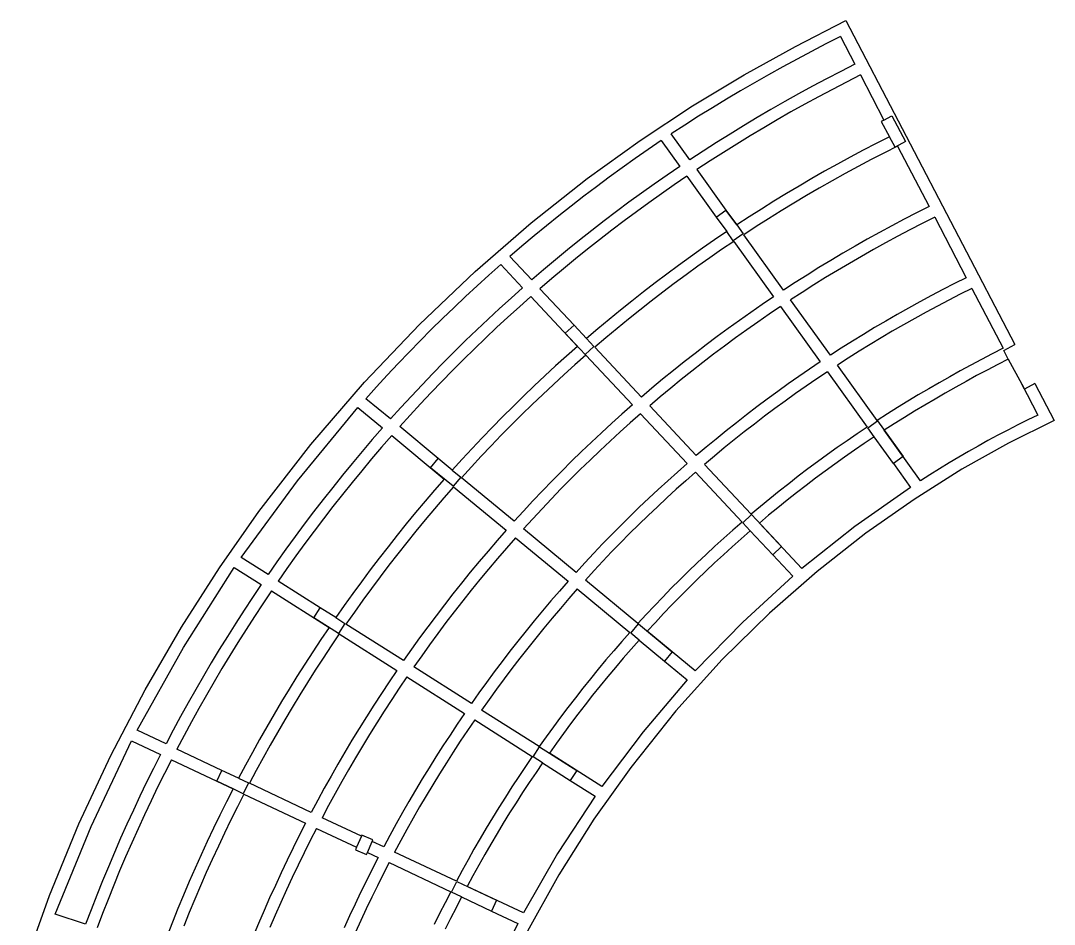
# Model space of a CAD drawing. Extents: x -27280 to 27280, y -16671 to 16671.
# Drawn here: x 352 to 3444, y 13966 to 16671 of the extents above; entities that cross this region are included whole.
import ezdxf

# ---------------------------------------------------------------- set-up
doc = ezdxf.new("R2010")
doc.units = 0
doc.header["$MEASUREMENT"] = 0
doc.layers.get('0').update_dxf_attribs({"linetype": 'CONTINUOUS'})

msp = doc.modelspace()

# ---------------------------------------------------------------- linework, layer by layer
for p, q in [((2669.2, 16594.5), (2819.9, 16671.4)), ((2819.9, 16671.4), (3325.3, 15701.7)), ((2804.3, 16623.5), (2760.8, 16601.6)), ((2804.3, 16623.5), (2847.4, 16540.7)), ((2516.3, 16509.7), (2669.2, 16594.5)), ((2717.5, 16579.3), (2674.4, 16556.5)), ((2760.8, 16601.6), (2717.5, 16579.3)), ((2674.4, 16556.5), (2631.6, 16533.3)), ((2631.6, 16533.3), (2589, 16509.7)), ((2805, 16519.2), (2762.8, 16497.3)), ((2847.4, 16540.7), (2805, 16519.2)), ((2361.4, 16416.1), (2516.3, 16509.7)), ((2546.7, 16485.6), (2504.6, 16461.1)), ((2589, 16509.7), (2546.7, 16485.6)), ((2762.8, 16497.3), (2720.8, 16474.9)), ((2822, 16487.5), (2780.2, 16465.7)), ((2864.1, 16508.8), (2822, 16487.5)), ((2864.1, 16508.8), (2934.3, 16374)), ((2504.6, 16461.1), (2462.8, 16436.2)), ((2679, 16452.1), (2637.5, 16428.9)), ((2720.8, 16474.9), (2679, 16452.1)), ((2780.2, 16465.7), (2738.5, 16443.6)), ((2462.8, 16436.2), (2421.2, 16410.9)), ((2637.5, 16428.9), (2596.2, 16405.3)), ((2697.2, 16421), (2656, 16398)), ((2738.5, 16443.6), (2697.2, 16421)), ((2204.7, 16312.7), (2361.4, 16416.1)), ((2421.2, 16410.9), (2379.9, 16385.1)), ((2596.2, 16405.3), (2555.1, 16381.2)), ((2656, 16398), (2615.1, 16374.6)), ((2338.8, 16358.9), (2298, 16332.3)), ((2379.9, 16385.1), (2338.8, 16358.9)), ((2555.1, 16381.2), (2514.3, 16356.8)), ((2615.1, 16374.6), (2574.4, 16350.8)), ((2934.3, 16374), (2926, 16369.6)), ((2926, 16369.6), (2950.5, 16323.9)), ((2934.3, 16374), (2957.8, 16386.6)), ((2957.8, 16386.6), (2999, 16309.5)), ((2353.7, 16254.8), (2298, 16332.3)), ((2473.8, 16331.9), (2433.5, 16306.6)), ((2514.3, 16356.8), (2473.8, 16331.9)), ((2574.4, 16350.8), (2533.9, 16326.6)), ((2046.8, 16198.8), (2204.7, 16312.7)), ((2268.1, 16312.3), (2228.7, 16285.5)), ((2268.1, 16312.3), (2323.7, 16234.8)), ((2433.5, 16306.6), (2393.4, 16280.9)), ((2493.7, 16301.9), (2453.8, 16276.9)), ((2533.9, 16326.6), (2493.7, 16301.9)), ((2911.3, 16304), (2872.2, 16283.6)), ((2950.5, 16323.9), (2911.3, 16304)), ((2975, 16295.9), (2935.5, 16275.9)), ((2967.3, 16292.5), (2950.5, 16323.9)), ((2999, 16309.5), (2967.3, 16292.5)), ((2975, 16295.9), (3069.4, 16114.8)), ((2228.7, 16285.5), (2189.7, 16258.3)), ((2393.4, 16280.9), (2353.7, 16254.8)), ((2453.8, 16276.9), (2414.1, 16251.4)), ((2872.2, 16283.6), (2833.4, 16262.9)), ((2935.5, 16275.9), (2896.1, 16255.6)), ((2189.7, 16258.3), (2150.9, 16230.8)), ((2323.7, 16234.8), (2285.3, 16208.6)), ((2414.1, 16251.4), (2374.7, 16225.6)), ((2794.8, 16241.9), (2756.4, 16220.4)), ((2833.4, 16262.9), (2794.8, 16241.9)), ((2857, 16234.8), (2818.1, 16213.6)), ((2896.1, 16255.6), (2857, 16234.8)), ((2150.9, 16230.8), (2112.4, 16202.8)), ((2285.3, 16208.6), (2247.1, 16181.9)), ((2344.7, 16205.5), (2306.6, 16179.5)), ((2344.7, 16205.5), (2432.4, 16083.4)), ((2374.7, 16225.6), (2461.7, 16104.4)), ((2756.4, 16220.4), (2718.2, 16198.6)), ((2818.1, 16213.6), (2779.4, 16192.1)), ((1878.7, 16066.1), (2046.8, 16198.8)), ((2074.2, 16174.4), (2036.3, 16145.7)), ((2112.4, 16202.8), (2074.2, 16174.4)), ((2247.1, 16181.9), (2209.2, 16155)), ((2306.6, 16179.5), (2268.7, 16153.1)), ((2680.2, 16176.4), (2642.5, 16153.8)), ((2718.2, 16198.6), (2680.2, 16176.4)), ((2779.4, 16192.1), (2740.9, 16170.1)), ((2036.3, 16145.7), (1998.7, 16116.5)), ((2209.2, 16155), (2171.5, 16127.6)), ((2268.7, 16153.1), (2231.1, 16126.4)), ((2642.5, 16153.8), (2604.9, 16130.8)), ((2702.6, 16147.8), (2664.6, 16125.1)), ((2740.9, 16170.1), (2702.6, 16147.8)), ((1998.7, 16116.5), (1961.4, 16087)), ((2171.5, 16127.6), (2134.1, 16099.8)), ((2231.1, 16126.4), (2193.8, 16099.3)), ((2604.9, 16130.8), (2567.6, 16107.5)), ((2664.6, 16125.1), (2626.8, 16102)), ((3069.4, 16114.8), (3032, 16096)), ((1961.4, 16087), (1924.4, 16057.1)), ((2134.1, 16099.8), (2097, 16071.7)), ((2193.8, 16099.3), (2156.7, 16071.7)), ((2432.4, 16083.4), (2461.7, 16104.4)), ((2432.4, 16083.4), (2463.8, 16039.8)), ((2461.7, 16104.4), (2493.7, 16059.7)), ((2461.7, 16104.4), (2461.7, 16104.4)), ((2493.7, 16059.7), (2461.7, 16104.4)), ((2530.6, 16083.8), (2493.7, 16059.7)), ((2567.6, 16107.5), (2530.6, 16083.8)), ((2626.8, 16102), (2589.2, 16078.5)), ((3032, 16096), (2994.8, 16076.8)), ((3086, 16082.9), (3049, 16064.3)), ((3086, 16082.9), (3180.4, 15901.8)), ((1711, 15920.7), (1878.7, 16066.1)), ((1924.4, 16057.1), (1887.7, 16026.8)), ((2097, 16071.7), (2060.2, 16043.2)), ((2156.7, 16071.7), (2119.9, 16043.9)), ((2493.7, 16059.7), (2512.7, 16033.3)), ((2551.8, 16054.7), (2514.7, 16030.5)), ((2589.2, 16078.5), (2551.8, 16054.7)), ((2957.7, 16057.2), (2920.9, 16037.3)), ((2994.8, 16076.8), (2957.7, 16057.2)), ((3049, 16064.3), (3012.1, 16045.3)), ((1887.7, 16026.8), (1851.3, 15996.2)), ((2060.2, 16043.2), (2023.7, 16014.4)), ((2119.9, 16043.9), (2083.4, 16015.6)), ((2463.8, 16039.8), (2427.4, 16015)), ((2483.5, 16012.3), (2463.8, 16039.8)), ((2512.7, 16033.3), (2483.5, 16012.3)), ((2633.8, 15864.6), (2514.7, 16030.5)), ((2920.9, 16037.3), (2884.3, 16017)), ((2975.5, 16025.9), (2939, 16006.2)), ((3012.1, 16045.3), (2975.5, 16025.9)), ((1851.3, 15996.2), (1815.2, 15965.1)), ((2023.7, 16014.4), (1987.5, 15985.2)), ((2047.2, 15987), (2011.2, 15958.1)), ((2083.4, 16015.6), (2047.2, 15987)), ((2391.3, 15990), (2355.5, 15964.5)), ((2427.4, 16015), (2391.3, 15990)), ((2484.8, 16010.5), (2448.7, 15986)), ((2484.8, 16010.5), (2603.8, 15844.7)), ((2847.8, 15996.3), (2811.6, 15975.2)), ((2884.3, 16017), (2847.8, 15996.3)), ((2939, 16006.2), (2902.8, 15986.1)), ((1880.6, 15895.3), (1815.2, 15965.1)), ((1987.5, 15985.2), (1951.5, 15955.6)), ((2011.2, 15958.1), (1975.6, 15928.7)), ((2355.5, 15964.5), (2319.9, 15938.7)), ((2412.9, 15961.2), (2377.4, 15936)), ((2448.7, 15986), (2412.9, 15961.2)), ((2811.6, 15975.2), (2775.6, 15953.8)), ((2866.7, 15965.6), (2830.9, 15944.8)), ((2902.8, 15986.1), (2866.7, 15965.6)), ((1788.1, 15941.4), (1752.7, 15909.8)), ((1788.1, 15941.4), (1853.4, 15871.6)), ((1915.9, 15925.6), (1880.6, 15895.3)), ((1951.5, 15955.6), (1915.9, 15925.6)), ((1975.6, 15928.7), (1940.2, 15899.1)), ((2319.9, 15938.7), (2284.5, 15912.6)), ((2377.4, 15936), (2342.1, 15910.4)), ((2739.8, 15932.1), (2704.3, 15909.9)), ((2775.6, 15953.8), (2739.8, 15932.1)), ((2830.9, 15944.8), (2795.2, 15923.6)), ((1544.7, 15762), (1711, 15920.7)), ((1752.7, 15909.8), (1717.6, 15877.8)), ((1940.2, 15899.1), (1905.2, 15869)), ((2284.5, 15912.6), (2249.4, 15886.1)), ((2342.1, 15910.4), (2307.1, 15884.5)), ((2704.3, 15909.9), (2668.9, 15887.5)), ((2759.8, 15902.1), (2724.6, 15880.2)), ((2795.2, 15923.6), (2759.8, 15902.1)), ((3180.4, 15901.8), (3145.5, 15884.3)), ((1717.6, 15877.8), (1682.7, 15845.5)), ((1853.4, 15871.6), (1818.7, 15840.8)), ((2007, 15760.2), (1905.2, 15869)), ((2249.4, 15886.1), (2214.6, 15859.3)), ((2307.1, 15884.5), (2272.3, 15858.3)), ((2668.9, 15887.5), (2633.8, 15864.6)), ((2724.6, 15880.2), (2689.6, 15858)), ((3110.8, 15866.5), (3076.2, 15848.3)), ((3145.5, 15884.3), (3110.8, 15866.5)), ((3197.3, 15869.4), (3162.7, 15852.2)), ((3197.3, 15869.4), (3290.5, 15690.6)), ((1682.7, 15845.5), (1648.2, 15812.9)), ((1818.7, 15840.8), (1784.3, 15809.5)), ((1878, 15845.4), (1843.6, 15814.7)), ((1878, 15845.4), (2017.5, 15696.3)), ((2180.1, 15832.1), (2145.8, 15804.6)), ((2214.6, 15859.3), (2180.1, 15832.1)), ((2272.3, 15858.3), (2237.8, 15831.7)), ((2603.8, 15844.7), (2569.6, 15821.5)), ((2689.6, 15858), (2654.8, 15835.4)), ((2773.9, 15669.5), (2654.8, 15835.4)), ((3076.2, 15848.3), (3041.8, 15829.8)), ((3128.3, 15834.6), (3094.2, 15816.7)), ((3162.7, 15852.2), (3128.3, 15834.6)), ((1648.2, 15812.9), (1614.1, 15779.9)), ((1784.3, 15809.5), (1750.1, 15778)), ((1843.6, 15814.7), (1809.4, 15783.8)), ((2145.8, 15804.6), (2111.8, 15776.7)), ((2203.5, 15804.8), (2169.6, 15777.5)), ((2237.8, 15831.7), (2203.5, 15804.8)), ((2569.6, 15821.5), (2535.6, 15798)), ((2624.8, 15815.4), (2590.9, 15792.5)), ((2624.8, 15815.4), (2743.9, 15649.6)), ((3007.7, 15811), (2973.7, 15791.8)), ((3041.8, 15829.8), (3007.7, 15811)), ((3094.2, 15816.7), (3060.1, 15798.4)), ((1614.1, 15779.9), (1580.2, 15746.6)), ((1750.1, 15778), (1716.4, 15746.1)), ((1809.4, 15783.8), (1775.6, 15752.5)), ((2111.8, 15776.7), (2078.1, 15748.5)), ((2169.6, 15777.5), (2135.9, 15749.9)), ((2501.8, 15774.1), (2468.2, 15749.9)), ((2535.6, 15798), (2501.8, 15774.1)), ((2590.9, 15792.5), (2557.2, 15769.2)), ((2939.9, 15772.2), (2906.3, 15752.4)), ((2973.7, 15791.8), (2939.9, 15772.2)), ((3026.3, 15779.8), (2992.7, 15760.9)), ((3060.1, 15798.4), (3026.3, 15779.8)), ((1380.7, 15589.5), (1544.7, 15762)), ((1580.2, 15746.6), (1546.7, 15712.9)), ((1716.4, 15746.1), (1682.9, 15713.8)), ((1775.6, 15752.5), (1742.1, 15720.8)), ((1980.8, 15735.6), (2007, 15760.2)), ((2007, 15760.2), (2007, 15760.2)), ((2044.7, 15720), (2007, 15760.2)), ((2078.1, 15748.5), (2044.7, 15720)), ((2135.9, 15749.9), (2102.4, 15721.9)), ((2468.2, 15749.9), (2434.9, 15725.4)), ((2523.7, 15745.5), (2490.5, 15721.6)), ((2557.2, 15769.2), (2523.7, 15745.5)), ((2906.3, 15752.4), (2872.9, 15732.1)), ((2959.2, 15741.6), (2926, 15722)), ((2992.7, 15760.9), (2959.2, 15741.6)), ((1546.7, 15712.9), (1513.6, 15678.9)), ((1682.9, 15713.8), (1649.7, 15681.2)), ((1742.1, 15720.8), (1708.9, 15688.9)), ((2040.5, 15671.7), (1980.8, 15735.6)), ((2044.7, 15720), (2066.8, 15696.3)), ((2102.4, 15721.9), (2069.3, 15693.7)), ((2434.9, 15725.4), (2401.9, 15700.5)), ((2490.5, 15721.6), (2457.5, 15697.3)), ((2839.7, 15711.6), (2806.7, 15690.7)), ((2872.9, 15732.1), (2839.7, 15711.6)), ((2926, 15722), (2892.9, 15702)), ((1513.6, 15678.9), (1480.8, 15644.6)), ((1649.7, 15681.2), (1616.9, 15648.3)), ((1708.9, 15688.9), (1676, 15656.5)), ((2017.5, 15696.3), (1984.6, 15667.2)), ((2066.8, 15696.3), (2040.5, 15671.7)), ((2208.8, 15544.6), (2069.3, 15693.7)), ((2401.9, 15700.5), (2369, 15675.3)), ((2457.5, 15697.3), (2424.7, 15672.7)), ((2806.7, 15690.7), (2773.9, 15669.5)), ((2860, 15681.8), (2827.4, 15661.2)), ((2892.9, 15702), (2860, 15681.8)), ((3290.5, 15690.6), (3258.2, 15674.1)), ((3292.4, 15684.2), (3325.3, 15701.7)), ((3306.3, 15658.3), (3292.4, 15684.2)), ((1616.9, 15648.3), (1584.4, 15615.1)), ((1676, 15656.5), (1643.4, 15623.9)), ((1984.6, 15667.2), (1952, 15637.7)), ((2042.1, 15670), (2009.5, 15641.2)), ((2042.1, 15670), (2181.6, 15521)), ((2336.5, 15649.8), (2304.2, 15624)), ((2369, 15675.3), (2336.5, 15649.8)), ((2392.2, 15647.7), (2359.9, 15622.5)), ((2424.7, 15672.7), (2392.2, 15647.7)), ((2743.9, 15649.6), (2711.7, 15628)), ((2827.4, 15661.2), (2795, 15640.2)), ((3226.2, 15657.3), (3194.2, 15640.3)), ((3258.2, 15674.1), (3226.2, 15657.3)), ((3306.3, 15658.3), (3274.5, 15642)), ((3306.3, 15658.3), (3346.5, 15583.1)), ((1480.8, 15644.6), (1448.3, 15610)), ((1643.4, 15623.9), (1611.2, 15591)), ((1952, 15637.7), (1919.7, 15608)), ((2009.5, 15641.2), (1977.2, 15612)), ((2304.2, 15624), (2272.1, 15597.8)), ((2359.9, 15622.5), (2327.9, 15596.9)), ((2711.7, 15628), (2679.8, 15606)), ((2764.9, 15620.4), (2733.1, 15598.9)), ((2764.9, 15620.4), (2884, 15454.6)), ((2914.1, 15474.3), (2795, 15640.2)), ((3162.5, 15623), (3130.9, 15605.4)), ((3194.2, 15640.3), (3162.5, 15623)), ((3242.9, 15625.5), (3211.4, 15608.7)), ((3274.5, 15642), (3242.9, 15625.5)), ((1220.2, 15402.9), (1380.7, 15589.5)), ((1448.3, 15610), (1416.1, 15575)), ((1584.4, 15615.1), (1552.3, 15581.5)), ((1611.2, 15591), (1579.3, 15557.7)), ((1919.7, 15608), (1887.7, 15577.9)), ((1977.2, 15612), (1945.2, 15582.5)), ((2272.1, 15597.8), (2240.3, 15571.4)), ((2327.9, 15596.9), (2296.2, 15571)), ((2679.8, 15606), (2648.1, 15583.7)), ((2733.1, 15598.9), (2701.4, 15577.2)), ((3099.4, 15587.5), (3068.1, 15569.3)), ((3130.9, 15605.4), (3099.4, 15587.5)), ((3180.1, 15591.6), (3148.9, 15574.3)), ((3211.4, 15608.7), (3180.1, 15591.6)), ((3386, 15585.1), (3354.4, 15568.2)), ((3386, 15585.1), (3443.9, 15474.1)), ((1416.1, 15575), (1384.3, 15539.7)), ((1552.3, 15581.5), (1520.5, 15547.6)), ((1579.3, 15557.7), (1547.7, 15524.1)), ((1887.7, 15577.9), (1856.1, 15547.4)), ((1945.2, 15582.5), (1913.5, 15552.6)), ((2240.3, 15571.4), (2208.8, 15544.6)), ((2296.2, 15571), (2264.7, 15544.8)), ((2616.6, 15561), (2585.3, 15538.1)), ((2648.1, 15583.7), (2616.6, 15561)), ((2670, 15555.1), (2638.8, 15532.7)), ((2701.4, 15577.2), (2670, 15555.1)), ((3068.1, 15569.3), (3037, 15550.9)), ((3117.8, 15556.6), (3087, 15538.7)), ((3148.9, 15574.3), (3117.8, 15556.6)), ((3354.4, 15568.2), (3346.5, 15583.1)), ((3346.5, 15583.1), (3394.6, 15490.8)), ((1457.8, 15478.9), (1384.3, 15539.7)), ((1520.5, 15547.6), (1489, 15513.4)), ((1547.7, 15524.1), (1516.5, 15490.2)), ((1856.1, 15547.4), (1824.7, 15516.7)), ((1913.5, 15552.6), (1882, 15522.5)), ((2264.7, 15544.8), (2233.4, 15518.3)), ((2585.3, 15538.1), (2554.3, 15514.9)), ((2638.8, 15532.7), (2607.9, 15510)), ((3006, 15532.1), (2975.2, 15513.1)), ((3037, 15550.9), (3006, 15532.1)), ((3087, 15538.7), (3056.3, 15520.5)), ((1179.4, 15293.9), (1360.5, 15512.8)), ((1360.5, 15512.8), (1434, 15452)), ((1489, 15513.4), (1457.8, 15478.9)), ((1824.7, 15516.7), (1793.6, 15485.7)), ((1850.9, 15492), (1820.1, 15461.3)), ((1882, 15522.5), (1850.9, 15492)), ((2150.5, 15493.6), (2119.8, 15465.9)), ((2181.6, 15521), (2150.5, 15493.6)), ((2206.2, 15494.7), (2175.4, 15467.6)), ((2206.2, 15494.7), (2345.7, 15345.7)), ((2372.9, 15369.2), (2233.4, 15518.3)), ((2554.3, 15514.9), (2523.5, 15491.3)), ((2607.9, 15510), (2577.1, 15487.1)), ((2944.5, 15493.9), (2914.1, 15474.3)), ((2975.2, 15513.1), (2944.5, 15493.9)), ((3025.7, 15502.1), (2995.3, 15483.3)), ((3056.3, 15520.5), (3025.7, 15502.1)), ((1516.5, 15490.2), (1485.6, 15456)), ((1793.6, 15485.7), (1762.8, 15454.3)), ((1820.1, 15461.3), (1789.6, 15430.2)), ((2119.8, 15465.9), (2089.3, 15437.9)), ((2175.4, 15467.6), (2145, 15440.2)), ((2492.9, 15467.5), (2462.5, 15443.4)), ((2523.5, 15491.3), (2492.9, 15467.5)), ((2546.6, 15463.8), (2516.3, 15440.2)), ((2577.1, 15487.1), (2546.6, 15463.8)), ((2885.8, 15452), (2915, 15473)), ((2915, 15473), (2991.7, 15366.2)), ((2965.1, 15464.3), (2935.1, 15445.1)), ((2995.3, 15483.3), (2965.1, 15464.3)), ((3334.4, 15461.2), (3304.5, 15445.9)), ((3443.9, 15474.1), (3307.3, 15406.8)), ((3364.4, 15476.1), (3334.4, 15461.2)), ((3394.6, 15490.8), (3364.4, 15476.1)), ((1434, 15452), (1403.5, 15417)), ((1600.6, 15360.9), (1485.6, 15456)), ((1762.8, 15454.3), (1732.4, 15422.6)), ((1789.6, 15430.2), (1759.4, 15398.8)), ((2089.3, 15437.9), (2059.1, 15409.6)), ((2145, 15440.2), (2114.8, 15412.4)), ((2462.5, 15443.4), (2432.4, 15418.9)), ((2516.3, 15440.2), (2486.3, 15416.3)), ((2853.9, 15434.4), (2824.1, 15413.9)), ((2884, 15454.6), (2853.9, 15434.4)), ((2905, 15425.3), (2885.8, 15452)), ((3043.7, 15293.8), (2935.1, 15445.1)), ((3274.8, 15430.2), (3245.3, 15414.3)), ((3304.5, 15445.9), (3274.8, 15430.2)), ((1064.5, 15201.6), (1220.2, 15402.9)), ((1403.5, 15417), (1373.4, 15381.7)), ((1461.7, 15429), (1431.5, 15394.3)), ((1461.7, 15429), (1619, 15298.9)), ((1732.4, 15422.6), (1702.2, 15390.7)), ((2059.1, 15409.6), (2029.2, 15381.1)), ((2114.8, 15412.4), (2084.9, 15384.4)), ((2432.4, 15418.9), (2402.6, 15394.2)), ((2486.3, 15416.3), (2456.5, 15392.1)), ((2824.1, 15413.9), (2794.4, 15393.2)), ((2875.2, 15405.4), (2845.7, 15385.1)), ((2905, 15425.3), (2875.2, 15405.4)), ((2962.5, 15345.2), (2905, 15425.3)), ((3307.3, 15406.8), (3167.3, 15328.2)), ((3245.3, 15414.3), (3215.9, 15398)), ((1373.4, 15381.7), (1343.6, 15346.1)), ((1431.5, 15394.3), (1401.6, 15359.3)), ((1702.2, 15390.7), (1672.4, 15358.4)), ((1759.4, 15398.8), (1729.5, 15367.1)), ((2029.2, 15381.1), (1999.6, 15352.2)), ((2084.9, 15384.4), (2055.2, 15356.1)), ((2402.6, 15394.2), (2372.9, 15369.2)), ((2456.5, 15392.1), (2426.9, 15367.6)), ((2765, 15372.2), (2735.7, 15350.9)), ((2794.4, 15393.2), (2765, 15372.2)), ((2845.7, 15385.1), (2816.4, 15364.6)), ((3186.8, 15381.4), (3157.8, 15364.5)), ((3215.9, 15398), (3186.8, 15381.4)), ((1343.6, 15346.1), (1314.2, 15310.2)), ((1401.6, 15359.3), (1372.1, 15324)), ((1577.7, 15333.1), (1600.6, 15360.9)), ((1642.9, 15325.9), (1600.6, 15360.9)), ((1600.6, 15360.9), (1600.6, 15360.9)), ((1672.4, 15358.4), (1642.9, 15325.9)), ((1729.5, 15367.1), (1699.9, 15335.2)), ((1999.6, 15352.2), (1970.3, 15323)), ((2055.2, 15356.1), (2025.9, 15327.5)), ((2345.7, 15345.7), (2316.5, 15320)), ((2426.9, 15367.6), (2397.6, 15342.9)), ((2537.1, 15193.8), (2397.6, 15342.9)), ((2735.7, 15350.9), (2706.7, 15329.3)), ((2787.2, 15343.8), (2758.3, 15322.8)), ((2816.4, 15364.6), (2787.2, 15343.8)), ((2991.7, 15366.2), (2962.5, 15345.2)), ((2962.5, 15345.2), (3013.5, 15274.1)), ((3129, 15347.3), (3100.3, 15329.8)), ((3157.8, 15364.5), (3129, 15347.3)), ((1314.2, 15310.2), (1285.1, 15274)), ((1372.1, 15324), (1342.9, 15288.4)), ((1645.1, 15277.4), (1577.7, 15333.1)), ((1642.9, 15325.9), (1668, 15305.1)), ((1699.9, 15335.2), (1670.7, 15302.9)), ((1970.3, 15323), (1941.2, 15293.5)), ((2025.9, 15327.5), (1996.8, 15298.6)), ((2316.5, 15320), (2287.6, 15294.1)), ((2370.3, 15319.4), (2341.4, 15294)), ((2370.3, 15319.4), (2509.8, 15170.3)), ((2677.9, 15307.4), (2649.3, 15285.2)), ((2706.7, 15329.3), (2677.9, 15307.4)), ((2758.3, 15322.8), (2729.6, 15301.4)), ((3167.3, 15328.2), (3024.6, 15238.2)), ((3071.9, 15312), (3043.7, 15293.8)), ((3100.3, 15329.8), (3071.9, 15312)), ((1011.1, 15064.3), (1179.4, 15293.9)), ((1342.9, 15288.4), (1314, 15252.6)), ((1619, 15298.9), (1590.1, 15265.9)), ((1646.7, 15276), (1618.1, 15243.2)), ((1668, 15305.1), (1645.1, 15277.4)), ((1646.7, 15276), (1804, 15145.9)), ((1828, 15172.8), (1670.7, 15302.9)), ((1941.2, 15293.5), (1912.5, 15263.8)), ((1996.8, 15298.6), (1968, 15269.4)), ((2287.6, 15294.1), (2258.9, 15267.9)), ((2341.4, 15294), (2312.8, 15268.3)), ((2649.3, 15285.2), (2620.9, 15262.8)), ((2701.1, 15279.8), (2672.8, 15257.9)), ((2729.6, 15301.4), (2701.1, 15279.8)), ((1285.1, 15274), (1256.4, 15237.6)), ((1314, 15252.6), (1285.5, 15216.4)), ((1590.1, 15265.9), (1561.6, 15232.6)), ((1912.5, 15263.8), (1884, 15233.7)), ((1968, 15269.4), (1939.5, 15239.9)), ((2258.9, 15267.9), (2230.6, 15241.4)), ((2312.8, 15268.3), (2284.4, 15242.4)), ((2620.9, 15262.8), (2592.8, 15240)), ((2672.8, 15257.9), (2644.7, 15235.7)), ((3013.5, 15274.1), (2847.3, 15157.2)), ((1256.4, 15237.6), (1228, 15200.9)), ((1285.5, 15216.4), (1257.4, 15180)), ((1561.6, 15232.6), (1533.3, 15198.9)), ((1618.1, 15243.2), (1589.8, 15210.2)), ((1884, 15233.7), (1855.9, 15203.4)), ((1939.5, 15239.9), (1911.3, 15210.2)), ((2202.4, 15214.7), (2174.6, 15187.6)), ((2230.6, 15241.4), (2202.4, 15214.7)), ((2256.3, 15216.2), (2228.4, 15189.7)), ((2284.4, 15242.4), (2256.3, 15216.2)), ((2564.8, 15217), (2537.1, 15193.8)), ((2592.8, 15240), (2564.8, 15217)), ((2644.7, 15235.7), (2616.8, 15213.2)), ((3024.6, 15238.2), (2879.9, 15136.6)), ((946.3, 15033), (1064.5, 15201.6)), ((1228, 15200.9), (1200, 15163.9)), ((1533.3, 15198.9), (1505.4, 15165)), ((1589.8, 15210.2), (1561.8, 15176.9)), ((1855.9, 15203.4), (1828, 15172.8)), ((1911.3, 15210.2), (1883.4, 15180.1)), ((2174.6, 15187.6), (2147, 15160.3)), ((2228.4, 15189.7), (2200.8, 15162.9)), ((2511.8, 15168.1), (2538.1, 15192.7)), ((2538.1, 15192.7), (2628, 15096.7)), ((2589.2, 15190.5), (2561.8, 15167.4)), ((2616.8, 15213.2), (2589.2, 15190.5)), ((1200, 15163.9), (1172.4, 15126.6)), ((1257.4, 15180), (1229.6, 15143.3)), ((1505.4, 15165), (1477.9, 15130.9)), ((1561.8, 15176.9), (1534.1, 15143.3)), ((1883.4, 15180.1), (1855.8, 15149.8)), ((2147, 15160.3), (2119.7, 15132.7)), ((2200.8, 15162.9), (2173.5, 15135.9)), ((2509.8, 15170.3), (2482.5, 15146.4)), ((2534.4, 15144), (2511.8, 15168.1)), ((2689, 15031.5), (2561.8, 15167.4)), ((2847.3, 15157.2), (2689, 15031.5)), ((1172.4, 15126.6), (1145.1, 15089)), ((1229.6, 15143.3), (1202.2, 15106.3)), ((1477.9, 15130.9), (1450.7, 15096.4)), ((1534.1, 15143.3), (1506.8, 15109.4)), ((1804, 15145.9), (1776.8, 15114.8)), ((1831.8, 15123), (1804.8, 15092.1)), ((1831.8, 15123), (1989.1, 14992.9)), ((2013.2, 15019.7), (1855.8, 15149.8)), ((2119.7, 15132.7), (2092.6, 15104.8)), ((2173.5, 15135.9), (2146.4, 15108.6)), ((2455.4, 15122.3), (2428.6, 15097.9)), ((2482.5, 15146.4), (2455.4, 15122.3)), ((2534.4, 15144), (2507.4, 15120.4)), ((2601.7, 15072.1), (2534.4, 15144)), ((2879.9, 15136.6), (2734.5, 15022.6)), ((1202.2, 15106.3), (1175.1, 15069.1)), ((1450.7, 15096.4), (1423.8, 15061.8)), ((1506.8, 15109.4), (1479.8, 15075.3)), ((1776.8, 15114.8), (1749.8, 15083.4)), ((1804.8, 15092.1), (1778, 15061)), ((2092.6, 15104.8), (2065.9, 15076.7)), ((2146.4, 15108.6), (2119.6, 15081)), ((2428.6, 15097.9), (2402, 15073.2)), ((2480.6, 15096.5), (2454, 15072.3)), ((2507.4, 15120.4), (2480.6, 15096.5)), ((2628, 15096.7), (2601.7, 15072.1)), ((1091.7, 15013.1), (1011.1, 15064.3)), ((1145.1, 15089), (1118.2, 15051.2)), ((1175.1, 15069.1), (1148.4, 15031.6)), ((1423.8, 15061.8), (1397.2, 15026.8)), ((1479.8, 15075.3), (1453.1, 15040.9)), ((1749.8, 15083.4), (1723.1, 15051.8)), ((1778, 15061), (1751.6, 15029.7)), ((2065.9, 15076.7), (2039.4, 15048.3)), ((2119.6, 15081), (2093.1, 15053.2)), ((2402, 15073.2), (2375.6, 15048.2)), ((2454, 15072.3), (2427.7, 15047.9)), ((2601.7, 15072.1), (2661.6, 15008.1)), ((832.7, 14855.2), (946.3, 15033)), ((838.6, 14795.2), (990.8, 15034.6)), ((990.8, 15034.6), (1071.4, 14983.4)), ((1118.2, 15051.2), (1091.7, 15013.1)), ((1148.4, 15031.6), (1122.1, 14993.8)), ((1453.1, 15040.9), (1426.8, 15006.2)), ((1723.1, 15051.8), (1696.7, 15019.9)), ((1751.6, 15029.7), (1725.4, 14998.1)), ((2039.4, 15048.3), (2013.2, 15019.7)), ((2093.1, 15053.2), (2066.9, 15025.1)), ((2375.6, 15048.2), (2349.5, 15023)), ((2427.7, 15047.9), (2401.6, 15023.3)), ((1397.2, 15026.8), (1371, 14991.6)), ((1426.8, 15006.2), (1400.8, 14971.3)), ((1696.7, 15019.9), (1670.7, 14987.7)), ((1725.4, 14998.1), (1699.6, 14966.2)), ((2066.9, 15025.1), (2040.9, 14996.7)), ((2323.7, 14997.6), (2298.1, 14971.9)), ((2349.5, 15023), (2323.7, 14997.6)), ((2375.8, 14998.3), (2350.2, 14973.2)), ((2401.6, 15023.3), (2375.8, 14998.3)), ((2661.6, 15008.1), (2511.7, 14871.1)), ((2734.5, 15022.6), (2591.8, 14897.5)), ((1071.4, 14983.4), (1045.5, 14944.9)), ((1248.1, 14913.9), (1122.1, 14993.8)), ((1371, 14991.6), (1345.2, 14956.1)), ((1400.8, 14971.3), (1375.2, 14936.2)), ((1670.7, 14987.7), (1645, 14955.3)), ((1699.6, 14966.2), (1674.1, 14934.1)), ((1989.1, 14992.9), (1963.4, 14963.7)), ((2016.9, 14969.9), (1991.4, 14941)), ((2016.9, 14969.9), (2174.2, 14839.8)), ((2198.3, 14866.6), (2040.9, 14996.7)), ((2298.1, 14971.9), (2272.8, 14945.9)), ((2350.2, 14973.2), (2324.9, 14947.7)), ((1045.5, 14944.9), (1020.1, 14906.2)), ((1101.8, 14964.1), (1076.1, 14925.9)), ((1101.8, 14964.1), (1274.1, 14854.7)), ((1345.2, 14956.1), (1319.6, 14920.4)), ((1375.2, 14936.2), (1349.9, 14900.8)), ((1645, 14955.3), (1619.5, 14922.6)), ((1963.4, 14963.7), (1938, 14934.3)), ((1991.4, 14941), (1966.2, 14911.9)), ((2272.8, 14945.9), (2247.7, 14919.7)), ((2324.9, 14947.7), (2299.8, 14922.1)), ((1020.1, 14906.2), (995, 14867.3)), ((1076.1, 14925.9), (1050.9, 14887.5)), ((1228.8, 14883.5), (1248.1, 14913.9)), ((1248.1, 14913.9), (1248.1, 14913.9)), ((1294.5, 14884.4), (1248.1, 14913.9)), ((1319.6, 14920.4), (1294.5, 14884.4)), ((1619.5, 14922.6), (1594.4, 14889.7)), ((1674.1, 14934.1), (1648.9, 14901.8)), ((1912.9, 14904.6), (1888.1, 14874.7)), ((1938, 14934.3), (1912.9, 14904.6)), ((1966.2, 14911.9), (1941.4, 14882.5)), ((2247.7, 14919.7), (2222.9, 14893.2)), ((2299.8, 14922.1), (2275, 14896.1)), ((1050.9, 14887.5), (1026, 14848.9)), ((1302.6, 14836.6), (1228.8, 14883.5)), ((1294.5, 14884.4), (1321.9, 14867)), ((1349.9, 14900.8), (1324.9, 14865.1)), ((1594.4, 14889.7), (1569.7, 14856.6)), ((1648.9, 14901.8), (1624, 14869.2)), ((1888.1, 14874.7), (1863.5, 14844.5)), ((1941.4, 14882.5), (1916.8, 14852.9)), ((2222.9, 14893.2), (2198.3, 14866.6)), ((2275, 14896.1), (2250.4, 14870)), ((2591.8, 14897.5), (2450.4, 14758.4)), ((724.2, 14668.1), (832.7, 14855.2)), ((995, 14867.3), (970.3, 14828.1)), ((1026, 14848.9), (1001.5, 14810)), ((1274.1, 14854.7), (1249.6, 14818.3)), ((1321.9, 14867), (1302.6, 14836.6)), ((1497.3, 14755.7), (1324.9, 14865.1)), ((1569.7, 14856.6), (1545.2, 14823.2)), ((1624, 14869.2), (1599.5, 14836.3)), ((1863.5, 14844.5), (1839.3, 14814.1)), ((1916.8, 14852.9), (1892.4, 14823)), ((2176.6, 14837.8), (2199.5, 14865.5)), ((2199.5, 14865.5), (2300.9, 14781.7)), ((2250.4, 14870), (2226.1, 14843.6)), ((2369.6, 14724.9), (2226.1, 14843.6)), ((2511.7, 14871.1), (2369.6, 14724.9)), ((970.3, 14828.1), (946, 14788.6)), ((1249.6, 14818.3), (1225.4, 14781.7)), ((1304.5, 14835.4), (1280.2, 14799.4)), ((1304.5, 14835.4), (1476.8, 14726)), ((1545.2, 14823.2), (1521.1, 14789.5)), ((1599.5, 14836.3), (1575.2, 14803.2)), ((1839.3, 14814.1), (1815.3, 14783.5)), ((1892.4, 14823), (1868.4, 14792.9)), ((2150.1, 14812.6), (2126.2, 14785.1)), ((2174.2, 14839.8), (2150.1, 14812.6)), ((2201.9, 14816.8), (2176.6, 14837.8)), ((2201.9, 14816.8), (2178.1, 14789.9)), ((2201.9, 14816.8), (2277.9, 14754)), ((700.2, 14547.1), (838.6, 14795.2)), ((946, 14788.6), (922, 14748.9)), ((1001.5, 14810), (977.3, 14770.9)), ((1225.4, 14781.7), (1201.6, 14744.9)), ((1280.2, 14799.4), (1256.2, 14763.1)), ((1521.1, 14789.5), (1497.3, 14755.7)), ((1575.2, 14803.2), (1551.3, 14769.9)), ((1815.3, 14783.5), (1791.7, 14752.6)), ((1868.4, 14792.9), (1844.7, 14762.6)), ((2126.2, 14785.1), (2102.7, 14757.4)), ((2178.1, 14789.9), (2154.5, 14762.7)), ((2300.9, 14781.7), (2277.9, 14754)), ((977.3, 14770.9), (953.6, 14731.5)), ((1256.2, 14763.1), (1232.6, 14726.5)), ((1551.3, 14769.9), (1527.7, 14736.4)), ((1791.7, 14752.6), (1768.3, 14721.5)), ((1844.7, 14762.6), (1821.3, 14732.1)), ((2102.7, 14757.4), (2079.4, 14729.5)), ((2154.5, 14762.7), (2131.2, 14735.3)), ((2277.9, 14754), (2345.4, 14698.2)), ((2450.4, 14758.4), (2311.5, 14604.7)), ((922, 14748.9), (898.5, 14709)), ((953.6, 14731.5), (930.2, 14692)), ((1201.6, 14744.9), (1178.2, 14707.8)), ((1232.6, 14726.5), (1209.3, 14689.8)), ((1476.8, 14726), (1453.6, 14691.7)), ((1700.1, 14626.9), (1527.7, 14736.4)), ((1768.3, 14721.5), (1745.3, 14690.2)), ((1821.3, 14732.1), (1798.1, 14701.3)), ((2079.4, 14729.5), (2056.4, 14701.3)), ((2131.2, 14735.3), (2108.1, 14707.7)), ((898.5, 14709), (875.3, 14668.9)), ((930.2, 14692), (907.2, 14652.2)), ((1178.2, 14707.8), (1155.1, 14670.5)), ((1209.3, 14689.8), (1186.4, 14652.8)), ((1453.6, 14691.7), (1430.8, 14657.2)), ((1507.2, 14706.7), (1484.2, 14672.8)), ((1507.2, 14706.7), (1679.6, 14597.3)), ((1745.3, 14690.2), (1722.5, 14658.7)), ((1798.1, 14701.3), (1775.3, 14670.3)), ((2056.4, 14701.3), (2033.6, 14672.9)), ((2108.1, 14707.7), (2085.3, 14679.8)), ((2345.4, 14698.2), (2213.6, 14542.6)), ((621.8, 14471.9), (724.2, 14668.1)), ((875.3, 14668.9), (852.5, 14628.6)), ((1155.1, 14670.5), (1132.3, 14633)), ((1430.8, 14657.2), (1408.2, 14622.5)), ((1484.2, 14672.8), (1461.6, 14638.6)), ((1722.5, 14658.7), (1700.1, 14626.9)), ((1775.3, 14670.3), (1752.8, 14639.1)), ((2033.6, 14672.9), (2011.1, 14644.3)), ((2085.3, 14679.8), (2062.8, 14651.7)), ((852.5, 14628.6), (830.1, 14588)), ((907.2, 14652.2), (884.6, 14612.2)), ((1132.3, 14633), (1110, 14595.3)), ((1186.4, 14652.8), (1163.9, 14615.6)), ((1461.6, 14638.6), (1439.2, 14604.1)), ((1752.8, 14639.1), (1730.5, 14607.6)), ((2011.1, 14644.3), (1988.9, 14615.5)), ((2062.8, 14651.7), (2040.5, 14623.5)), ((884.6, 14612.2), (862.4, 14571.9)), ((1110, 14595.3), (1088, 14557.3)), ((1163.9, 14615.6), (1141.7, 14578.2)), ((1408.2, 14622.5), (1386, 14587.6)), ((1439.2, 14604.1), (1417.2, 14569.5)), ((1679.6, 14597.3), (1657.7, 14565.1)), ((1902.9, 14498.2), (1730.5, 14607.6)), ((1988.9, 14615.5), (1967, 14586.5)), ((2040.5, 14623.5), (2018.5, 14595)), ((2311.5, 14604.7), (2176.6, 14435.9)), ((830.1, 14588), (808.1, 14547.2)), ((862.4, 14571.9), (840.5, 14531.5)), ((1141.7, 14578.2), (1119.9, 14540.6)), ((1386, 14587.6), (1364.2, 14552.4)), ((1417.2, 14569.5), (1395.6, 14534.7)), ((1657.7, 14565.1), (1636.1, 14532.7)), ((1710, 14578), (1688.3, 14546.1)), ((1710, 14578), (1882.3, 14468.6)), ((1967, 14586.5), (1945.4, 14557.3)), ((1996.8, 14566.2), (1975.4, 14537.3)), ((2018.5, 14595), (1996.8, 14566.2)), ((786.5, 14506.2), (700.2, 14547.1)), ((808.1, 14547.2), (786.5, 14506.2)), ((1088, 14557.3), (1066.3, 14519.2)), ((1119.9, 14540.6), (1098.4, 14502.8)), ((1364.2, 14552.4), (1342.7, 14517.1)), ((1395.6, 14534.7), (1374.2, 14499.7)), ((1688.3, 14546.1), (1666.9, 14514.1)), ((1945.4, 14557.3), (1924, 14527.8)), ((1975.4, 14537.3), (1954.2, 14508.2)), ((2213.6, 14542.6), (2090.6, 14379.1)), ((562.2, 14259.3), (683.7, 14515)), ((683.7, 14515), (770, 14474.2)), ((840.5, 14531.5), (819.1, 14490.8)), ((1066.3, 14519.2), (1045, 14480.8)), ((1098.4, 14502.8), (1077.3, 14464.7)), ((1342.7, 14517.1), (1321.5, 14481.5)), ((1636.1, 14532.7), (1614.9, 14500.1)), ((1666.9, 14514.1), (1645.9, 14481.8)), ((1924, 14527.8), (1902.9, 14498.2)), ((1954.2, 14508.2), (1933.4, 14478.9)), ((526.1, 14266.7), (621.8, 14471.9)), ((770, 14474.2), (749.1, 14432.9)), ((953.9, 14427), (819.1, 14490.8)), ((1045, 14480.8), (1024.1, 14442.2)), ((1321.5, 14481.5), (1300.6, 14445.7)), ((1374.2, 14499.7), (1353.2, 14464.4)), ((1614.9, 14500.1), (1593.9, 14467.3)), ((1645.9, 14481.8), (1625.1, 14449.3)), ((1884.9, 14467), (1904.2, 14497.4)), ((1904.2, 14497.4), (2015.3, 14426.9)), ((2090.6, 14379.1), (1933.4, 14478.9)), ((802.5, 14458.8), (781.8, 14417.8)), ((802.5, 14458.8), (987, 14371.5)), ((1024.1, 14442.2), (1003.6, 14403.5)), ((1077.3, 14464.7), (1056.5, 14426.5)), ((1300.6, 14445.7), (1280.1, 14409.8)), ((1353.2, 14464.4), (1332.5, 14429)), ((1593.9, 14467.3), (1573.3, 14434.3)), ((1625.1, 14449.3), (1604.7, 14416.6)), ((1882.3, 14468.6), (1861.8, 14438.5)), ((1912.7, 14449.3), (1884.9, 14467)), ((1912.7, 14449.3), (1893.4, 14421)), ((1912.7, 14449.3), (1996, 14396.5)), ((1912.7, 14449.3), (1996, 14396.5)), ((749.1, 14432.9), (728.6, 14391.4)), ((781.8, 14417.8), (761.5, 14376.7)), ((938.5, 14394.5), (953.9, 14427)), ((1003.6, 14403.5), (953.9, 14427)), ((953.9, 14427), (953.9, 14427)), ((1056.5, 14426.5), (1036.2, 14388.1)), ((1280.1, 14409.8), (1260, 14373.6)), ((1332.5, 14429), (1312.2, 14393.3)), ((1573.3, 14434.3), (1553, 14401.1)), ((1604.7, 14416.6), (1584.6, 14383.7)), ((1861.8, 14438.5), (1841.5, 14408.2)), ((1893.4, 14421), (1873.2, 14390.9)), ((2015.3, 14426.9), (1996, 14396.5)), ((2176.6, 14435.9), (2066.5, 14280.6)), ((728.6, 14391.4), (708.6, 14349.7)), ((987, 14371.5), (938.5, 14394.5)), ((1003.6, 14403.5), (1033, 14389.6)), ((1033, 14389.6), (1017.6, 14357)), ((1220.7, 14300.7), (1036.2, 14388.1)), ((1312.2, 14393.3), (1292.2, 14357.5)), ((1553, 14401.1), (1533, 14367.7)), ((1584.6, 14383.7), (1564.7, 14350.6)), ((1841.5, 14408.2), (1821.5, 14377.7)), ((1873.2, 14390.9), (1853.3, 14360.6)), ((1996, 14396.5), (2069.9, 14349.6)), ((708.6, 14349.7), (688.9, 14307.9)), ((761.5, 14376.7), (741.6, 14335.3)), ((987, 14371.5), (967.2, 14332.4)), ((1017.6, 14357), (987, 14371.5)), ((1019.6, 14356.1), (999.9, 14317.3)), ((1019.6, 14356.1), (1204.1, 14268.8)), ((1260, 14373.6), (1240.2, 14337.2)), ((1292.2, 14357.5), (1272.6, 14321.5)), ((1533, 14367.7), (1513.3, 14334.1)), ((1564.7, 14350.6), (1545.2, 14317.4)), ((1821.5, 14377.7), (1801.9, 14347)), ((1853.3, 14360.6), (1833.7, 14330.1)), ((2069.9, 14349.6), (1958.1, 14178.1)), ((741.6, 14335.3), (722, 14293.8)), ((967.2, 14332.4), (947.7, 14293.1)), ((999.9, 14317.3), (980.6, 14278.4)), ((1240.2, 14337.2), (1220.7, 14300.7)), ((1272.6, 14321.5), (1253.3, 14285.3)), ((1513.3, 14334.1), (1494, 14300.3)), ((1545.2, 14317.4), (1526.1, 14283.9)), ((1801.9, 14347), (1782.5, 14316.2)), ((1833.7, 14330.1), (1814.4, 14299.4)), ((688.9, 14307.9), (669.6, 14265.8)), ((722, 14293.8), (702.9, 14252.1)), ((947.7, 14293.1), (928.6, 14253.7)), ((1494, 14300.3), (1474.9, 14266.4)), ((1782.5, 14316.2), (1763.4, 14285.1)), ((1814.4, 14299.4), (1795.4, 14268.5)), ((438.1, 14052.7), (526.1, 14266.7)), ((455.3, 13996.6), (562.2, 14259.3)), ((669.6, 14265.8), (650.7, 14223.6)), ((980.6, 14278.4), (961.6, 14239.2)), ((1204.1, 14268.8), (1185.3, 14231.9)), ((1371, 14229.6), (1253.3, 14285.3)), ((1474.9, 14266.4), (1456.2, 14232.3)), ((1526.1, 14283.9), (1507.2, 14250.3)), ((1763.4, 14285.1), (1744.6, 14253.9)), ((1795.4, 14268.5), (1776.7, 14237.5)), ((2066.5, 14280.6), (1961.5, 14114)), ((702.9, 14252.1), (684.1, 14210.2)), ((928.6, 14253.7), (909.9, 14214)), ((961.6, 14239.2), (943.1, 14199.9)), ((1185.3, 14231.9), (1166.8, 14194.8)), ((1236.6, 14253.3), (1218, 14216.8)), ((1236.6, 14253.3), (1356.5, 14196.6)), ((1371, 14229.6), (1356.5, 14196.6)), ((1372.5, 14233.1), (1371, 14229.6)), ((1405.5, 14218.6), (1372.5, 14233.1)), ((1456.2, 14232.3), (1437.9, 14197.9)), ((1507.2, 14250.3), (1488.7, 14216.5)), ((1744.6, 14253.9), (1726, 14222.5)), ((1776.7, 14237.5), (1758.3, 14206.3)), ((650.7, 14223.6), (632.2, 14181.1)), ((684.1, 14210.2), (665.8, 14168.1)), ((909.9, 14214), (891.6, 14174.2)), ((943.1, 14199.9), (924.9, 14160.5)), ((1166.8, 14194.8), (1148.7, 14157.6)), ((1218, 14216.8), (1199.7, 14180.1)), ((1356.5, 14196.6), (1353.4, 14189.5)), ((1389, 14181.2), (1403.6, 14214.2)), ((1403.6, 14214.2), (1405.5, 14218.6)), ((1437.9, 14197.9), (1403.6, 14214.2)), ((1488.7, 14216.5), (1470.4, 14182.5)), ((1726, 14222.5), (1707.8, 14190.9)), ((1758.3, 14206.3), (1740.2, 14174.9)), ((632.2, 14181.1), (614.1, 14138.5)), ((665.8, 14168.1), (647.8, 14125.8)), ((891.6, 14174.2), (873.6, 14134.2)), ((1199.7, 14180.1), (1181.7, 14143.2)), ((1353.4, 14189.5), (1386.3, 14175)), ((1386.3, 14175), (1389, 14181.2)), ((1389, 14181.2), (1421.1, 14166)), ((1421.1, 14166), (1403.4, 14131.3)), ((1655, 14095.2), (1470.4, 14182.5)), ((1707.8, 14190.9), (1689.9, 14159.2)), ((1740.2, 14174.9), (1722.4, 14143.4)), ((1958.1, 14178.1), (1855.9, 14000.1)), ((614.1, 14138.5), (596.5, 14095.8)), ((873.6, 14134.2), (856, 14094.1)), ((924.9, 14160.5), (907.1, 14120.8)), ((1148.7, 14157.6), (1131, 14120.2)), ((1181.7, 14143.2), (1164.1, 14106.1)), ((1403.4, 14131.3), (1385.9, 14096.5)), ((1453.7, 14150.6), (1436.1, 14116.3)), ((1453.7, 14150.6), (1638.2, 14063.3)), ((1689.9, 14159.2), (1672.3, 14127.2)), ((1722.4, 14143.4), (1704.8, 14111.6)), ((647.8, 14125.8), (630.3, 14083.4)), ((907.1, 14120.8), (889.6, 14081)), ((1131, 14120.2), (1113.6, 14082.6)), ((1164.1, 14106.1), (1146.9, 14068.8)), ((1436.1, 14116.3), (1418.8, 14081.7)), ((1672.3, 14127.2), (1655, 14095.2)), ((1704.8, 14111.6), (1687.6, 14079.7)), ((1961.5, 14114), (1862.9, 13936.1)), ((596.5, 14095.8), (579.2, 14052.8)), ((630.3, 14083.4), (613.2, 14040.8)), ((856, 14094.1), (838.8, 14053.7)), ((889.6, 14081), (872.5, 14041)), ((1113.6, 14082.6), (1096.5, 14044.9)), ((1385.9, 14096.5), (1368.8, 14061.5)), ((1418.8, 14081.7), (1401.8, 14047.1)), ((1641, 14061.9), (1656.4, 14094.5)), ((1656.4, 14094.5), (1775.3, 14038.2)), ((1855.9, 14000.1), (1687.6, 14079.7)), ((351.7, 13809.6), (438.1, 14052.7)), ((579.2, 14052.8), (562.4, 14009.8)), ((613.2, 14040.8), (596.4, 13998.1)), ((838.8, 14053.7), (822, 14013.2)), ((872.5, 14041), (855.8, 14000.9)), ((1096.5, 14044.9), (1079.9, 14007)), ((1146.9, 14068.8), (1130, 14031.4)), ((1368.8, 14061.5), (1352, 14026.3)), ((1401.8, 14047.1), (1385.2, 14012.2)), ((1638.2, 14063.3), (1621.5, 14030.8)), ((1670.8, 14047.9), (1641, 14061.9)), ((1670.8, 14047.9), (1654.2, 14015.7)), ((1670.8, 14047.9), (1759.9, 14005.7)), ((562.4, 14009.8), (545.9, 13966.5)), ((822, 14013.2), (805.6, 13972.6)), ((1130, 14031.4), (1113.4, 13993.9)), ((1352, 14026.3), (1335.6, 13991)), ((1385.2, 14012.2), (1368.9, 13977.2)), ((1621.5, 14030.8), (1605.1, 13998.2)), ((1654.2, 14015.7), (1637.9, 13983.4)), ((1775.3, 14038.2), (1759.9, 14005.7)), ((545.9, 13966.5), (455.3, 13996.6)), ((596.4, 13998.1), (580.1, 13955.2)), ((855.8, 14000.9), (839.5, 13960.6)), ((1079.9, 14007), (1063.5, 13968.9)), ((1113.4, 13993.9), (1097.2, 13956.2)), ((1335.6, 13991), (1319.5, 13955.5)), ((1368.9, 13977.2), (1352.9, 13942.1)), ((1605.1, 13998.2), (1588.9, 13965.4)), ((1637.9, 13983.4), (1622, 13951)), ((1759.9, 14005.7), (1839, 13968.2)), ((1759.9, 14005.7), (1759.9, 14005.7)), ((805.6, 13972.6), (789.5, 13931.8)), ((1063.5, 13968.9), (1047.6, 13930.7)), ((1839, 13968.2), (1748.8, 13783.6))]:
    msp.add_line(p, q)

doc.saveas('drawing.dxf')
